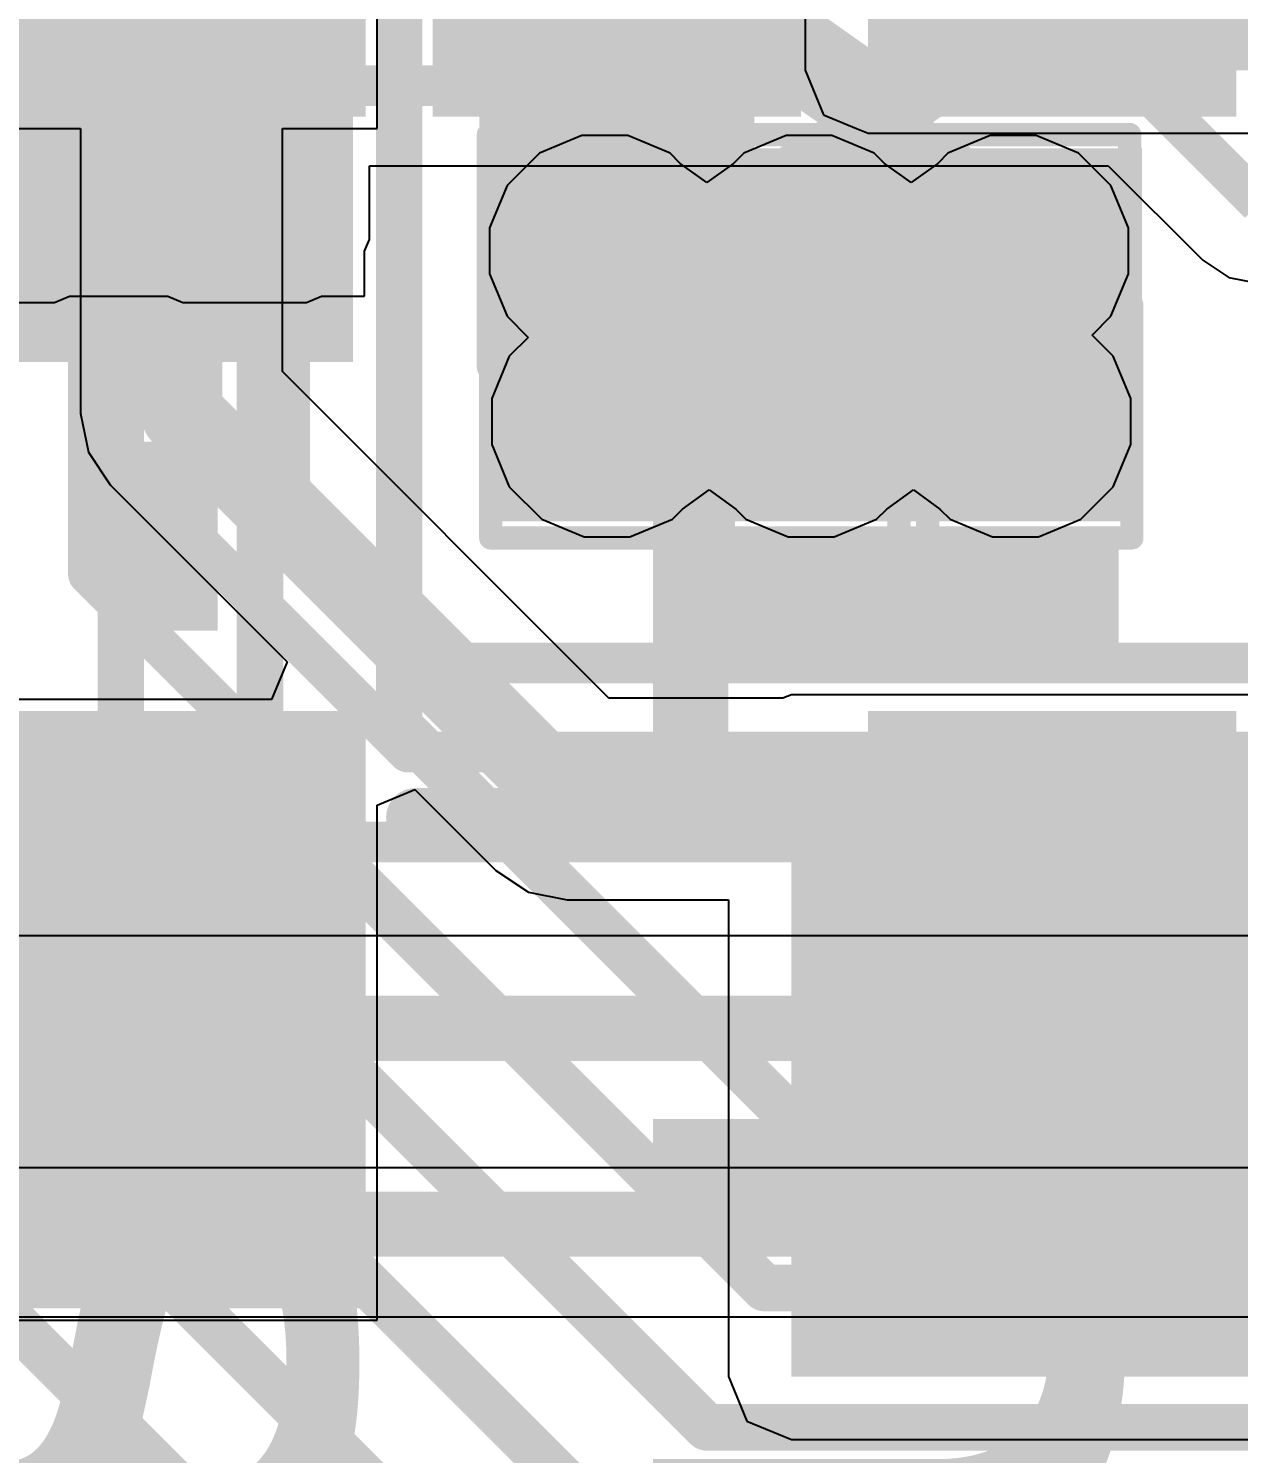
# Model space of a CAD drawing. Header units: inches. Extents: x -6 to 284, y -12 to 154.
# Drawn here: x 29.549 to 32.189, y -9.395 to -6.286 of the extents above; entities that cross this region are included whole.
import ezdxf

# ---------------------------------------------------------------- set-up
doc = ezdxf.new("R2010")
doc.units = ezdxf.units.IN
for name, color, linetype in [('Bottom Layer', 5, 'Continuous'), ('Bottom Overlay', 54, 'Continuous'), ('Bottom Paste', 16, 'Continuous'), ('Bottom Solder', 6, 'Continuous'), ('Drill Drawing', 1, 'Continuous'), ('GND-1', 16, 'Continuous'), ('GND-2', 90, 'Continuous'), ('GND-3', 216, 'Continuous'), ('GND-4', 54, 'Continuous'), ('PWR-1', 156, 'Continuous'), ('PWR-2', 130, 'Continuous'), ('Signal L1', 76, 'Continuous'), ('Signal L2', 6, 'Continuous'), ('Top Layer', 1, 'Continuous'), ('Top Overlay', 2, 'Continuous'), ('Top Paste', 8, 'Continuous'), ('Top Solder', 216, 'Continuous'), ('Via Holes', 16, 'Continuous')]:
    doc.layers.add(name, color=color, linetype=linetype)
doc.styles.add('Arial Black_Bold', font='', dxfattribs={"height": 0.2})
doc.styles.get('Arial Black_Bold').set_extended_font_data('Arial Black', bold=True)

# ---------------------------------------------------------------- blocks, each defined once
blk = doc.blocks.new('R___0201_6')
at = {"layer": 'Top Layer'}
for points in [[(-0.41, 0.185), (-0.14, 0.185), (-0.14, -0.185), (-0.41, -0.185)], [(0.14, 0.185), (0.41, 0.185), (0.41, -0.185), (0.14, -0.185)]]:
    blk.add_hatch(color=1, dxfattribs=at).paths.add_polyline_path(points)
at = {"layer": 'Top Paste'}
for points in [[(-0.41, 0.185), (-0.14, 0.185), (-0.14, -0.185), (-0.41, -0.185)], [(0.14, 0.185), (0.41, 0.185), (0.41, -0.185), (0.14, -0.185)]]:
    blk.add_hatch(color=8, dxfattribs=at).paths.add_polyline_path(points)
at = {"layer": 'Top Solder'}
for points in [[(-0.465, 0.24), (-0.085, 0.24), (-0.085, -0.24), (-0.465, -0.24)], [(0.085, 0.24), (0.465, 0.24), (0.465, -0.24), (0.085, -0.24)]]:
    blk.add_hatch(color=216, dxfattribs=at).paths.add_polyline_path(points)
blk = doc.blocks.new('SOT_23_5_B_126')
at = {"layer": 'Bottom Layer'}
for points in [[(-1.85, 1.25), (-0.75, 1.25), (-0.75, 0.65), (-1.85, 0.65)], [(0.75, 1.25), (1.85, 1.25), (1.85, 0.65), (0.75, 0.65)], [(-1.85, 0.3), (-0.75, 0.3), (-0.75, -0.3), (-1.85, -0.3)], [(-1.85, -0.65), (-0.75, -0.65), (-0.75, -1.25), (-1.85, -1.25)], [(0.75, -0.65), (1.85, -0.65), (1.85, -1.25), (0.75, -1.25)]]:
    blk.add_hatch(color=5, dxfattribs=at).paths.add_polyline_path(points)
at = {"layer": 'Bottom Paste'}
for points in [[(-1.85, 1.25), (-0.75, 1.25), (-0.75, 0.65), (-1.85, 0.65)], [(0.75, 1.25), (1.85, 1.25), (1.85, 0.65), (0.75, 0.65)], [(-1.85, 0.3), (-0.75, 0.3), (-0.75, -0.3), (-1.85, -0.3)], [(-1.85, -0.65), (-0.75, -0.65), (-0.75, -1.25), (-1.85, -1.25)], [(0.75, -0.65), (1.85, -0.65), (1.85, -1.25), (0.75, -1.25)]]:
    blk.add_hatch(color=16, dxfattribs=at).paths.add_polyline_path(points)
at = {"layer": 'Bottom Solder'}
for points in [[(-1.9516, 1.3516), (-0.6484, 1.3516), (-0.6484, 0.5484), (-1.9516, 0.5484)], [(0.6484, 1.3516), (1.9516, 1.3516), (1.9516, 0.5484), (0.6484, 0.5484)], [(-1.9516, 0.4016), (-0.6484, 0.4016), (-0.6484, -0.4016), (-1.9516, -0.4016)], [(-1.9516, -0.5484), (-0.6484, -0.5484), (-0.6484, -1.3516), (-1.9516, -1.3516)], [(0.6484, -0.5484), (1.9516, -0.5484), (1.9516, -1.3516), (0.6484, -1.3516)]]:
    blk.add_hatch(color=6, dxfattribs=at).paths.add_polyline_path(points)
at = {"layer": 'Bottom Overlay'}
for points in [[(-0.879, 1.3986, 0.127, 0.127, 0), (-0.879, 1.4986, 0.127, 0.127, 0)], [(0.8736, 1.3986, 0.127, 0.127, 0), (0.8736, 1.4986, 0.127, 0.127, 0)], [(0.88, -0.44, 0.127, 0.127, 0), (0.88, 0.418, 0.127, 0.127, 0)]]:
    blk.add_lwpolyline(points, format="xyseb", dxfattribs=at)
for points in [[(-0.9108, 1.3986, 0.0635, 0.0635, 1), (-0.8473, 1.3986, 0.0635, 0.0635, 1)], [(0.8418, 1.3986, 0.0635, 0.0635, 1), (0.9053, 1.3986, 0.0635, 0.0635, 1)], [(0.8483, 0.418, 0.0635, 0.0635, 1), (0.9118, 0.418, 0.0635, 0.0635, 1)], [(0.8482, -0.44, 0.0635, 0.0635, 1), (0.9117, -0.44, 0.0635, 0.0635, 1)]]:
    blk.add_lwpolyline(points, format="xyseb", close=True, dxfattribs=at)

msp = doc.modelspace()

# ---------------------------------------------------------------- hatches: boundary and pattern name
at = {"layer": 'Bottom Layer'}
for points in [[(31.3811, -6.377), (32.2501, -6.377), (32.2501, -1.0779), (31.3811, -1.0779)], [(30.5327, -7.127), (31.1327, -7.127), (31.1327, -5.277), (30.5327, -5.277)], [(30.5327, -7.3616), (31.9788, -7.3616), (31.9788, -6.5472), (30.5327, -6.5472)], [(31.2137, -9.2275), (34.8326, -9.2275), (34.8326, -7.877), (31.2137, -7.877)], [(28.623, -8.6972), (30.0031, -8.6972), (30.0031, -8.1659), (28.623, -8.1659)]]:
    msp.add_hatch(color=5, dxfattribs=at).paths.add_polyline_path(points)
h = msp.add_hatch(color=5, dxfattribs=at)
edge = h.paths.add_edge_path()
edge.add_arc((30.8065, -6.7714), 0.15, 0, 360)
h = msp.add_hatch(color=5, dxfattribs=at)
edge = h.paths.add_edge_path()
edge.add_arc((31.2521, -6.7714), 0.15, 0, 360)
h = msp.add_hatch(color=5, dxfattribs=at)
edge = h.paths.add_edge_path()
edge.add_arc((31.6977, -6.7714), 0.15, 0, 360)
h = msp.add_hatch(color=5, dxfattribs=at)
edge = h.paths.add_edge_path()
edge.add_arc((30.8114, -7.1435), 0.15, 0, 360)
h = msp.add_hatch(color=5, dxfattribs=at)
edge = h.paths.add_edge_path()
edge.add_arc((31.257, -7.1435), 0.15, 0, 360)
h = msp.add_hatch(color=5, dxfattribs=at)
edge = h.paths.add_edge_path()
edge.add_arc((31.7026, -7.1435), 0.15, 0, 360)
at = {"layer": 'GND-1'}
h = msp.add_hatch(color=16, dxfattribs=at)
edge = h.paths.add_edge_path()
edge.add_arc((30.8065, -6.7714), 0.15, 0, 360)
h = msp.add_hatch(color=16, dxfattribs=at)
edge = h.paths.add_edge_path()
edge.add_arc((31.2521, -6.7714), 0.15, 0, 360)
h = msp.add_hatch(color=16, dxfattribs=at)
edge = h.paths.add_edge_path()
edge.add_arc((31.6977, -6.7714), 0.15, 0, 360)
h = msp.add_hatch(color=16, dxfattribs=at)
edge = h.paths.add_edge_path()
edge.add_arc((30.8114, -7.1435), 0.15, 0, 360)
h = msp.add_hatch(color=16, dxfattribs=at)
edge = h.paths.add_edge_path()
edge.add_arc((31.257, -7.1435), 0.15, 0, 360)
h = msp.add_hatch(color=16, dxfattribs=at)
edge = h.paths.add_edge_path()
edge.add_arc((31.7026, -7.1435), 0.15, 0, 360)
at = {"layer": 'GND-2'}
h = msp.add_hatch(color=90, dxfattribs=at)
edge = h.paths.add_edge_path()
edge.add_arc((30.8065, -6.7714), 0.15, 0, 360)
h = msp.add_hatch(color=90, dxfattribs=at)
edge = h.paths.add_edge_path()
edge.add_arc((31.2521, -6.7714), 0.15, 0, 360)
h = msp.add_hatch(color=90, dxfattribs=at)
edge = h.paths.add_edge_path()
edge.add_arc((31.6977, -6.7714), 0.15, 0, 360)
h = msp.add_hatch(color=90, dxfattribs=at)
edge = h.paths.add_edge_path()
edge.add_arc((30.8114, -7.1435), 0.15, 0, 360)
h = msp.add_hatch(color=90, dxfattribs=at)
edge = h.paths.add_edge_path()
edge.add_arc((31.257, -7.1435), 0.15, 0, 360)
h = msp.add_hatch(color=90, dxfattribs=at)
edge = h.paths.add_edge_path()
edge.add_arc((31.7026, -7.1435), 0.15, 0, 360)
at = {"layer": 'GND-3'}
h = msp.add_hatch(color=216, dxfattribs=at)
edge = h.paths.add_edge_path()
edge.add_arc((30.8065, -6.7714), 0.15, 0, 360)
h = msp.add_hatch(color=216, dxfattribs=at)
edge = h.paths.add_edge_path()
edge.add_arc((31.2521, -6.7714), 0.15, 0, 360)
h = msp.add_hatch(color=216, dxfattribs=at)
edge = h.paths.add_edge_path()
edge.add_arc((31.6977, -6.7714), 0.15, 0, 360)
h = msp.add_hatch(color=216, dxfattribs=at)
edge = h.paths.add_edge_path()
edge.add_arc((30.8114, -7.1435), 0.15, 0, 360)
h = msp.add_hatch(color=216, dxfattribs=at)
edge = h.paths.add_edge_path()
edge.add_arc((31.257, -7.1435), 0.15, 0, 360)
h = msp.add_hatch(color=216, dxfattribs=at)
edge = h.paths.add_edge_path()
edge.add_arc((31.7026, -7.1435), 0.15, 0, 360)
at = {"layer": 'GND-4'}
h = msp.add_hatch(color=54, dxfattribs=at)
edge = h.paths.add_edge_path()
edge.add_arc((30.8065, -6.7714), 0.15, 0, 360)
h = msp.add_hatch(color=54, dxfattribs=at)
edge = h.paths.add_edge_path()
edge.add_arc((31.2521, -6.7714), 0.15, 0, 360)
h = msp.add_hatch(color=54, dxfattribs=at)
edge = h.paths.add_edge_path()
edge.add_arc((31.6977, -6.7714), 0.15, 0, 360)
h = msp.add_hatch(color=54, dxfattribs=at)
edge = h.paths.add_edge_path()
edge.add_arc((30.8114, -7.1435), 0.15, 0, 360)
h = msp.add_hatch(color=54, dxfattribs=at)
edge = h.paths.add_edge_path()
edge.add_arc((31.257, -7.1435), 0.15, 0, 360)
h = msp.add_hatch(color=54, dxfattribs=at)
edge = h.paths.add_edge_path()
edge.add_arc((31.7026, -7.1435), 0.15, 0, 360)
at = {"layer": 'PWR-1'}
h = msp.add_hatch(color=156, dxfattribs=at)
edge = h.paths.add_edge_path()
edge.add_arc((30.8065, -6.7714), 0.15, 0, 360)
h = msp.add_hatch(color=156, dxfattribs=at)
edge = h.paths.add_edge_path()
edge.add_arc((31.2521, -6.7714), 0.15, 0, 360)
h = msp.add_hatch(color=156, dxfattribs=at)
edge = h.paths.add_edge_path()
edge.add_arc((31.6977, -6.7714), 0.15, 0, 360)
h = msp.add_hatch(color=156, dxfattribs=at)
edge = h.paths.add_edge_path()
edge.add_arc((30.8114, -7.1435), 0.15, 0, 360)
h = msp.add_hatch(color=156, dxfattribs=at)
edge = h.paths.add_edge_path()
edge.add_arc((31.257, -7.1435), 0.15, 0, 360)
h = msp.add_hatch(color=156, dxfattribs=at)
edge = h.paths.add_edge_path()
edge.add_arc((31.7026, -7.1435), 0.15, 0, 360)
at = {"layer": 'PWR-2'}
h = msp.add_hatch(color=130, dxfattribs=at)
edge = h.paths.add_edge_path()
edge.add_arc((30.8065, -6.7714), 0.15, 0, 360)
h = msp.add_hatch(color=130, dxfattribs=at)
edge = h.paths.add_edge_path()
edge.add_arc((31.2521, -6.7714), 0.15, 0, 360)
h = msp.add_hatch(color=130, dxfattribs=at)
edge = h.paths.add_edge_path()
edge.add_arc((31.6977, -6.7714), 0.15, 0, 360)
h = msp.add_hatch(color=130, dxfattribs=at)
edge = h.paths.add_edge_path()
edge.add_arc((30.8114, -7.1435), 0.15, 0, 360)
h = msp.add_hatch(color=130, dxfattribs=at)
edge = h.paths.add_edge_path()
edge.add_arc((31.257, -7.1435), 0.15, 0, 360)
h = msp.add_hatch(color=130, dxfattribs=at)
edge = h.paths.add_edge_path()
edge.add_arc((31.7026, -7.1435), 0.15, 0, 360)
at = {"layer": 'Signal L1'}
h = msp.add_hatch(color=76, dxfattribs=at)
edge = h.paths.add_edge_path()
edge.add_arc((30.8065, -6.7714), 0.15, 0, 360)
h = msp.add_hatch(color=76, dxfattribs=at)
edge = h.paths.add_edge_path()
edge.add_arc((31.2521, -6.7714), 0.15, 0, 360)
h = msp.add_hatch(color=76, dxfattribs=at)
edge = h.paths.add_edge_path()
edge.add_arc((31.6977, -6.7714), 0.15, 0, 360)
h = msp.add_hatch(color=76, dxfattribs=at)
edge = h.paths.add_edge_path()
edge.add_arc((30.8114, -7.1435), 0.15, 0, 360)
h = msp.add_hatch(color=76, dxfattribs=at)
edge = h.paths.add_edge_path()
edge.add_arc((31.257, -7.1435), 0.15, 0, 360)
h = msp.add_hatch(color=76, dxfattribs=at)
edge = h.paths.add_edge_path()
edge.add_arc((31.7026, -7.1435), 0.15, 0, 360)
at = {"layer": 'Signal L2'}
h = msp.add_hatch(color=6, dxfattribs=at)
edge = h.paths.add_edge_path()
edge.add_arc((30.8065, -6.7714), 0.15, 0, 360)
h = msp.add_hatch(color=6, dxfattribs=at)
edge = h.paths.add_edge_path()
edge.add_arc((31.2521, -6.7714), 0.15, 0, 360)
h = msp.add_hatch(color=6, dxfattribs=at)
edge = h.paths.add_edge_path()
edge.add_arc((31.6977, -6.7714), 0.15, 0, 360)
h = msp.add_hatch(color=6, dxfattribs=at)
edge = h.paths.add_edge_path()
edge.add_arc((30.8114, -7.1435), 0.15, 0, 360)
h = msp.add_hatch(color=6, dxfattribs=at)
edge = h.paths.add_edge_path()
edge.add_arc((31.257, -7.1435), 0.15, 0, 360)
h = msp.add_hatch(color=6, dxfattribs=at)
edge = h.paths.add_edge_path()
edge.add_arc((31.7026, -7.1435), 0.15, 0, 360)
at = {"layer": 'Top Layer'}
for points in [[(29.3354, -6.7464), (29.6054, -6.7464), (29.6054, -6.3649), (29.3354, -6.3649)], [(29.8854, -6.7464), (30.1554, -6.7464), (30.1554, -6.3649), (29.8854, -6.3649)]]:
    msp.add_hatch(color=1, dxfattribs=at).paths.add_polyline_path(points)
h = msp.add_hatch(color=1, dxfattribs=at)
edge = h.paths.add_edge_path()
edge.add_arc((30.8065, -6.7714), 0.15, 0, 360)
h = msp.add_hatch(color=1, dxfattribs=at)
edge = h.paths.add_edge_path()
edge.add_arc((31.2521, -6.7714), 0.15, 0, 360)
h = msp.add_hatch(color=1, dxfattribs=at)
edge = h.paths.add_edge_path()
edge.add_arc((31.6977, -6.7714), 0.15, 0, 360)
h = msp.add_hatch(color=1, dxfattribs=at)
edge = h.paths.add_edge_path()
edge.add_arc((30.8114, -7.1435), 0.15, 0, 360)
h = msp.add_hatch(color=1, dxfattribs=at)
edge = h.paths.add_edge_path()
edge.add_arc((31.257, -7.1435), 0.15, 0, 360)
h = msp.add_hatch(color=1, dxfattribs=at)
edge = h.paths.add_edge_path()
edge.add_arc((31.7026, -7.1435), 0.15, 0, 360)
at = {"layer": 'Via Holes'}
h = msp.add_hatch(color=7, dxfattribs=at)
edge = h.paths.add_edge_path()
edge.add_arc((30.8065, -6.7714), 0.075, 0, 360)
h = msp.add_hatch(color=7, dxfattribs=at)
edge = h.paths.add_edge_path()
edge.add_arc((31.2521, -6.7714), 0.075, 0, 360)
h = msp.add_hatch(color=7, dxfattribs=at)
edge = h.paths.add_edge_path()
edge.add_arc((31.6977, -6.7714), 0.075, 0, 360)
h = msp.add_hatch(color=7, dxfattribs=at)
edge = h.paths.add_edge_path()
edge.add_arc((30.8114, -7.1435), 0.075, 0, 360)
h = msp.add_hatch(color=7, dxfattribs=at)
edge = h.paths.add_edge_path()
edge.add_arc((31.257, -7.1435), 0.075, 0, 360)
h = msp.add_hatch(color=7, dxfattribs=at)
edge = h.paths.add_edge_path()
edge.add_arc((31.7026, -7.1435), 0.075, 0, 360)

# ---------------------------------------------------------------- linework, layer by layer
at = {"layer": 'Bottom Layer'}
for p, q in [((31.2437, -4.6231), (31.2437, -6.377)), ((30.3097, -6.504), (30.3097, -5.15)), ((31.2437, -6.377), (31.2839, -6.4742)), ((31.2839, -6.4742), (31.3557, -6.504)), ((29.4557, -6.504), (29.6626, -6.504)), ((29.6626, -6.504), (29.6626, -7.1259)), ((30.1029, -7.0347), (30.1029, -6.504)), ((30.1029, -6.504), (30.3097, -6.504)), ((31.3557, -6.504), (31.3557, -6.504)), ((31.3557, -6.504), (31.3559, -6.504)), ((31.3559, -6.504), (31.3811, -6.5145)), ((31.3811, -6.5145), (32.2501, -6.5145)), ((30.8154, -7.7472), (30.1029, -7.0347)), ((29.6626, -7.1259), (29.6794, -7.2101)), ((29.6794, -7.2101), (29.7271, -7.2815)), ((29.7271, -7.2815), (30.1135, -7.6679)), ((30.1135, -7.6679), (30.0794, -7.75)), ((31.2137, -7.7396), (31.1953, -7.7472)), ((32.3103, -7.7396), (31.2137, -7.7396)), ((30.0794, -7.75), (29.4557, -7.75)), ((31.1953, -7.7472), (30.8154, -7.7472)), ((30.3097, -7.9803), (30.3919, -7.9463)), ((30.3919, -7.9463), (30.5685, -8.123)), ((30.3097, -9.104), (30.3097, -7.9803)), ((30.5685, -8.123), (30.64, -8.1707)), ((30.64, -8.1707), (30.7242, -8.1875)), ((30.7242, -8.1875), (31.0763, -8.1875)), ((31.0763, -8.1875), (31.0763, -9.2275)), ((29.4557, -9.104), (30.3097, -9.104)), ((31.0763, -9.2275), (31.1165, -9.3247)), ((31.1165, -9.3247), (31.2137, -9.365)), ((31.2137, -9.365), (34.8326, -9.365))]:
    msp.add_line(p, q, dxfattribs=at)
for points in [[(29.8827, -7.1259, 0.1778, 0.1778, 0), (29.8827, -5.827, 0.1778, 0.1778, 0)], [(29.8827, -7.1259, 0.1778, 0.1778, 0), (30.7242, -7.9673, 0.1778, 0.1778, 0)], [(30.7242, -7.9673, 0.1778, 0.1778, 0), (31.323, -7.9673, 0.1778, 0.1778, 0)], [(31.323, -7.9673, 0.1778, 0.1778, 0), (31.7827, -8.427, 0.1778, 0.1778, 0)]]:
    msp.add_lwpolyline(points, format="xyseb", dxfattribs=at)
for points in [[(29.8383, -7.1259, 0.0889, 0.0889, 1), (29.9272, -7.1259, 0.0889, 0.0889, 1)], [(29.8383, -7.1259, 0.0889, 0.0889, 1), (29.9272, -7.1259, 0.0889, 0.0889, 1)], [(30.6797, -7.9673, 0.0889, 0.0889, 1), (30.7686, -7.9673, 0.0889, 0.0889, 1)], [(30.6797, -7.9673, 0.0889, 0.0889, 1), (30.7686, -7.9673, 0.0889, 0.0889, 1)], [(31.2786, -7.9673, 0.0889, 0.0889, 1), (31.3675, -7.9673, 0.0889, 0.0889, 1)], [(31.2786, -7.9673, 0.0889, 0.0889, 1), (31.3675, -7.9673, 0.0889, 0.0889, 1)], [(31.7383, -8.427, 0.0889, 0.0889, 1), (31.8272, -8.427, 0.0889, 0.0889, 1)]]:
    msp.add_lwpolyline(points, format="xyseb", close=True, dxfattribs=at)
at = {"layer": 'Drill Drawing'}
for points in [[(30.5525, -6.5174, 0.0508, 0.0508, 0), (31.0605, -6.5174, 0.0508, 0.0508, 0)], [(30.5525, -7.0254, 0.0508, 0.0508, 0), (30.5525, -6.5174, 0.0508, 0.0508, 0)], [(30.9981, -6.5174, 0.0508, 0.0508, 0), (31.5061, -6.5174, 0.0508, 0.0508, 0)], [(30.9981, -7.0254, 0.0508, 0.0508, 0), (30.9981, -6.5174, 0.0508, 0.0508, 0)], [(31.0605, -7.0254, 0.0508, 0.0508, 0), (31.0605, -6.5174, 0.0508, 0.0508, 0)], [(31.4437, -6.5174, 0.0508, 0.0508, 0), (31.9517, -6.5174, 0.0508, 0.0508, 0)], [(31.4437, -7.0254, 0.0508, 0.0508, 0), (31.4437, -6.5174, 0.0508, 0.0508, 0)], [(31.5061, -7.0254, 0.0508, 0.0508, 0), (31.5061, -6.5174, 0.0508, 0.0508, 0)], [(31.9517, -7.0254, 0.0508, 0.0508, 0), (31.9517, -6.5174, 0.0508, 0.0508, 0)], [(30.5574, -6.8895, 0.0508, 0.0508, 0), (31.0654, -6.8895, 0.0508, 0.0508, 0)], [(30.5574, -7.3975, 0.0508, 0.0508, 0), (30.5574, -6.8895, 0.0508, 0.0508, 0)], [(31.003, -6.8895, 0.0508, 0.0508, 0), (31.511, -6.8895, 0.0508, 0.0508, 0)], [(31.003, -7.3975, 0.0508, 0.0508, 0), (31.003, -6.8895, 0.0508, 0.0508, 0)], [(31.0654, -7.3975, 0.0508, 0.0508, 0), (31.0654, -6.8895, 0.0508, 0.0508, 0)], [(31.4486, -6.8895, 0.0508, 0.0508, 0), (31.9566, -6.8895, 0.0508, 0.0508, 0)], [(31.4486, -7.3975, 0.0508, 0.0508, 0), (31.4486, -6.8895, 0.0508, 0.0508, 0)], [(31.511, -7.3975, 0.0508, 0.0508, 0), (31.511, -6.8895, 0.0508, 0.0508, 0)], [(31.9566, -7.3975, 0.0508, 0.0508, 0), (31.9566, -6.8895, 0.0508, 0.0508, 0)], [(30.5525, -7.0254, 0.0508, 0.0508, 0), (31.0605, -7.0254, 0.0508, 0.0508, 0)], [(30.9981, -7.0254, 0.0508, 0.0508, 0), (31.5061, -7.0254, 0.0508, 0.0508, 0)], [(31.4437, -7.0254, 0.0508, 0.0508, 0), (31.9517, -7.0254, 0.0508, 0.0508, 0)], [(30.5574, -7.3975, 0.0508, 0.0508, 0), (31.0654, -7.3975, 0.0508, 0.0508, 0)], [(31.003, -7.3975, 0.0508, 0.0508, 0), (31.511, -7.3975, 0.0508, 0.0508, 0)], [(31.4486, -7.3975, 0.0508, 0.0508, 0), (31.9566, -7.3975, 0.0508, 0.0508, 0)]]:
    msp.add_lwpolyline(points, format="xyseb", dxfattribs=at)
for points in [[(30.5398, -6.5174, 0.0254, 0.0254, 1), (30.5652, -6.5174, 0.0254, 0.0254, 1)], [(30.5398, -6.5174, 0.0254, 0.0254, 1), (30.5652, -6.5174, 0.0254, 0.0254, 1)], [(30.9854, -6.5174, 0.0254, 0.0254, 1), (31.0108, -6.5174, 0.0254, 0.0254, 1)], [(30.9854, -6.5174, 0.0254, 0.0254, 1), (31.0108, -6.5174, 0.0254, 0.0254, 1)], [(31.0478, -6.5174, 0.0254, 0.0254, 1), (31.0732, -6.5174, 0.0254, 0.0254, 1)], [(31.0478, -6.5174, 0.0254, 0.0254, 1), (31.0732, -6.5174, 0.0254, 0.0254, 1)], [(31.431, -6.5174, 0.0254, 0.0254, 1), (31.4564, -6.5174, 0.0254, 0.0254, 1)], [(31.431, -6.5174, 0.0254, 0.0254, 1), (31.4564, -6.5174, 0.0254, 0.0254, 1)], [(31.4934, -6.5174, 0.0254, 0.0254, 1), (31.5188, -6.5174, 0.0254, 0.0254, 1)], [(31.4934, -6.5174, 0.0254, 0.0254, 1), (31.5188, -6.5174, 0.0254, 0.0254, 1)], [(31.939, -6.5174, 0.0254, 0.0254, 1), (31.9644, -6.5174, 0.0254, 0.0254, 1)], [(31.939, -6.5174, 0.0254, 0.0254, 1), (31.9644, -6.5174, 0.0254, 0.0254, 1)], [(30.5447, -6.8895, 0.0254, 0.0254, 1), (30.5701, -6.8895, 0.0254, 0.0254, 1)], [(30.5447, -6.8895, 0.0254, 0.0254, 1), (30.5701, -6.8895, 0.0254, 0.0254, 1)], [(30.9903, -6.8895, 0.0254, 0.0254, 1), (31.0157, -6.8895, 0.0254, 0.0254, 1)], [(30.9903, -6.8895, 0.0254, 0.0254, 1), (31.0157, -6.8895, 0.0254, 0.0254, 1)], [(31.0527, -6.8895, 0.0254, 0.0254, 1), (31.0781, -6.8895, 0.0254, 0.0254, 1)], [(31.0527, -6.8895, 0.0254, 0.0254, 1), (31.0781, -6.8895, 0.0254, 0.0254, 1)], [(31.4359, -6.8895, 0.0254, 0.0254, 1), (31.4613, -6.8895, 0.0254, 0.0254, 1)], [(31.4359, -6.8895, 0.0254, 0.0254, 1), (31.4613, -6.8895, 0.0254, 0.0254, 1)], [(31.4983, -6.8895, 0.0254, 0.0254, 1), (31.5237, -6.8895, 0.0254, 0.0254, 1)], [(31.4983, -6.8895, 0.0254, 0.0254, 1), (31.5237, -6.8895, 0.0254, 0.0254, 1)], [(31.9439, -6.8895, 0.0254, 0.0254, 1), (31.9693, -6.8895, 0.0254, 0.0254, 1)], [(31.9439, -6.8895, 0.0254, 0.0254, 1), (31.9693, -6.8895, 0.0254, 0.0254, 1)], [(30.5398, -7.0254, 0.0254, 0.0254, 1), (30.5652, -7.0254, 0.0254, 0.0254, 1)], [(30.5398, -7.0254, 0.0254, 0.0254, 1), (30.5652, -7.0254, 0.0254, 0.0254, 1)], [(30.9854, -7.0254, 0.0254, 0.0254, 1), (31.0108, -7.0254, 0.0254, 0.0254, 1)], [(30.9854, -7.0254, 0.0254, 0.0254, 1), (31.0108, -7.0254, 0.0254, 0.0254, 1)], [(31.0478, -7.0254, 0.0254, 0.0254, 1), (31.0732, -7.0254, 0.0254, 0.0254, 1)], [(31.0478, -7.0254, 0.0254, 0.0254, 1), (31.0732, -7.0254, 0.0254, 0.0254, 1)], [(31.431, -7.0254, 0.0254, 0.0254, 1), (31.4564, -7.0254, 0.0254, 0.0254, 1)], [(31.431, -7.0254, 0.0254, 0.0254, 1), (31.4564, -7.0254, 0.0254, 0.0254, 1)], [(31.4934, -7.0254, 0.0254, 0.0254, 1), (31.5188, -7.0254, 0.0254, 0.0254, 1)], [(31.4934, -7.0254, 0.0254, 0.0254, 1), (31.5188, -7.0254, 0.0254, 0.0254, 1)], [(31.939, -7.0254, 0.0254, 0.0254, 1), (31.9644, -7.0254, 0.0254, 0.0254, 1)], [(31.939, -7.0254, 0.0254, 0.0254, 1), (31.9644, -7.0254, 0.0254, 0.0254, 1)], [(30.5447, -7.3975, 0.0254, 0.0254, 1), (30.5701, -7.3975, 0.0254, 0.0254, 1)], [(30.5447, -7.3975, 0.0254, 0.0254, 1), (30.5701, -7.3975, 0.0254, 0.0254, 1)], [(30.9903, -7.3975, 0.0254, 0.0254, 1), (31.0157, -7.3975, 0.0254, 0.0254, 1)], [(30.9903, -7.3975, 0.0254, 0.0254, 1), (31.0157, -7.3975, 0.0254, 0.0254, 1)], [(31.0527, -7.3975, 0.0254, 0.0254, 1), (31.0781, -7.3975, 0.0254, 0.0254, 1)], [(31.0527, -7.3975, 0.0254, 0.0254, 1), (31.0781, -7.3975, 0.0254, 0.0254, 1)], [(31.4359, -7.3975, 0.0254, 0.0254, 1), (31.4613, -7.3975, 0.0254, 0.0254, 1)], [(31.4359, -7.3975, 0.0254, 0.0254, 1), (31.4613, -7.3975, 0.0254, 0.0254, 1)], [(31.4983, -7.3975, 0.0254, 0.0254, 1), (31.5237, -7.3975, 0.0254, 0.0254, 1)], [(31.4983, -7.3975, 0.0254, 0.0254, 1), (31.5237, -7.3975, 0.0254, 0.0254, 1)], [(31.9439, -7.3975, 0.0254, 0.0254, 1), (31.9693, -7.3975, 0.0254, 0.0254, 1)], [(31.9439, -7.3975, 0.0254, 0.0254, 1), (31.9693, -7.3975, 0.0254, 0.0254, 1)]]:
    msp.add_lwpolyline(points, format="xyseb", close=True, dxfattribs=at)
at = {"layer": 'PWR-1'}
for p, q in [((30.7565, -6.5198), (30.664, -6.5581)), ((30.8565, -6.5198), (30.7565, -6.5198)), ((30.949, -6.5581), (30.8565, -6.5198)), ((31.2021, -6.5198), (31.1096, -6.5581)), ((31.3022, -6.5198), (31.2021, -6.5198)), ((31.3946, -6.5581), (31.3022, -6.5198)), ((31.6477, -6.5198), (31.5552, -6.5581)), ((31.7478, -6.5198), (31.6477, -6.5198)), ((31.8402, -6.5581), (31.7478, -6.5198)), ((30.664, -6.5581), (30.5932, -6.6289)), ((30.9712, -6.5803), (30.949, -6.5581)), ((31.1096, -6.5581), (31.0874, -6.5803)), ((31.4168, -6.5803), (31.3946, -6.5581)), ((31.5552, -6.5581), (31.533, -6.5803)), ((31.911, -6.6289), (31.8402, -6.5581)), ((31.0293, -6.622), (30.9712, -6.5803)), ((31.0874, -6.5803), (31.0293, -6.622)), ((31.4749, -6.622), (31.4168, -6.5803)), ((31.533, -6.5803), (31.4749, -6.622)), ((30.5932, -6.6289), (30.5549, -6.7213)), ((31.9493, -6.7213), (31.911, -6.6289)), ((30.5549, -6.7213), (30.5549, -6.8214)), ((31.9493, -6.8214), (31.9493, -6.7213)), ((30.5549, -6.8214), (30.5932, -6.9139)), ((31.911, -6.9139), (31.9493, -6.8214)), ((30.5932, -6.9139), (30.6392, -6.9599)), ((31.8699, -6.955), (31.911, -6.9139)), ((30.6392, -6.9599), (30.5981, -7.001)), ((31.9159, -7.001), (31.8699, -6.955)), ((30.5981, -7.001), (30.5598, -7.0935)), ((31.9542, -7.0935), (31.9159, -7.001)), ((30.5598, -7.0935), (30.5598, -7.1936)), ((31.9542, -7.1936), (31.9542, -7.0935)), ((30.5598, -7.1936), (30.5981, -7.286)), ((31.9159, -7.286), (31.9542, -7.1936)), ((30.5981, -7.286), (30.6689, -7.3568)), ((30.9761, -7.3346), (31.0342, -7.2929)), ((31.0342, -7.2929), (31.0923, -7.3346)), ((31.4217, -7.3346), (31.4798, -7.2929)), ((31.4798, -7.2929), (31.5379, -7.3346)), ((31.8451, -7.3568), (31.9159, -7.286)), ((30.9539, -7.3568), (30.9761, -7.3346)), ((31.0923, -7.3346), (31.1145, -7.3568)), ((31.3995, -7.3568), (31.4217, -7.3346)), ((31.5379, -7.3346), (31.5601, -7.3568)), ((30.6689, -7.3568), (30.7613, -7.3951)), ((30.8614, -7.3951), (30.9539, -7.3568)), ((31.1145, -7.3568), (31.2069, -7.3951)), ((31.307, -7.3951), (31.3995, -7.3568)), ((31.5601, -7.3568), (31.6526, -7.3951)), ((31.7526, -7.3951), (31.8451, -7.3568)), ((30.7613, -7.3951), (30.8614, -7.3951)), ((31.2069, -7.3951), (31.307, -7.3951)), ((31.6526, -7.3951), (31.7526, -7.3951))]:
    msp.add_line(p, q, dxfattribs=at)
at = {"layer": 'PWR-2'}
for p, q in [((30.7565, -6.5198), (30.664, -6.5581)), ((30.8565, -6.5198), (30.7565, -6.5198)), ((30.949, -6.5581), (30.8565, -6.5198)), ((31.2021, -6.5198), (31.1096, -6.5581)), ((31.3022, -6.5198), (31.2021, -6.5198)), ((31.3946, -6.5581), (31.3022, -6.5198)), ((31.6477, -6.5198), (31.5552, -6.5581)), ((31.7478, -6.5198), (31.6477, -6.5198)), ((31.8402, -6.5581), (31.7478, -6.5198)), ((30.664, -6.5581), (30.5932, -6.6289)), ((30.9712, -6.5803), (30.949, -6.5581)), ((31.1096, -6.5581), (31.0874, -6.5803)), ((31.4168, -6.5803), (31.3946, -6.5581)), ((31.5552, -6.5581), (31.533, -6.5803)), ((31.911, -6.6289), (31.8402, -6.5581)), ((31.0293, -6.622), (30.9712, -6.5803)), ((31.0874, -6.5803), (31.0293, -6.622)), ((31.4749, -6.622), (31.4168, -6.5803)), ((31.533, -6.5803), (31.4749, -6.622)), ((30.5932, -6.6289), (30.5549, -6.7213)), ((31.9493, -6.7213), (31.911, -6.6289)), ((30.5549, -6.7213), (30.5549, -6.8214)), ((31.9493, -6.8214), (31.9493, -6.7213)), ((30.5549, -6.8214), (30.5932, -6.9139)), ((31.911, -6.9139), (31.9493, -6.8214)), ((30.5932, -6.9139), (30.6392, -6.9599)), ((31.8699, -6.955), (31.911, -6.9139)), ((30.6392, -6.9599), (30.5981, -7.001)), ((31.9159, -7.001), (31.8699, -6.955)), ((30.5981, -7.001), (30.5598, -7.0935)), ((31.9542, -7.0935), (31.9159, -7.001)), ((30.5598, -7.0935), (30.5598, -7.1936)), ((31.9542, -7.1936), (31.9542, -7.0935)), ((30.5598, -7.1936), (30.5981, -7.286)), ((31.9159, -7.286), (31.9542, -7.1936)), ((30.5981, -7.286), (30.6689, -7.3568)), ((30.9761, -7.3346), (31.0342, -7.2929)), ((31.0342, -7.2929), (31.0923, -7.3346)), ((31.4217, -7.3346), (31.4798, -7.2929)), ((31.4798, -7.2929), (31.5379, -7.3346)), ((31.8451, -7.3568), (31.9159, -7.286)), ((30.9539, -7.3568), (30.9761, -7.3346)), ((31.0923, -7.3346), (31.1145, -7.3568)), ((31.3995, -7.3568), (31.4217, -7.3346)), ((31.5379, -7.3346), (31.5601, -7.3568)), ((30.6689, -7.3568), (30.7613, -7.3951)), ((30.8614, -7.3951), (30.9539, -7.3568)), ((31.1145, -7.3568), (31.2069, -7.3951)), ((31.307, -7.3951), (31.3995, -7.3568)), ((31.5601, -7.3568), (31.6526, -7.3951)), ((31.7526, -7.3951), (31.8451, -7.3568)), ((30.7613, -7.3951), (30.8614, -7.3951)), ((31.2069, -7.3951), (31.307, -7.3951)), ((31.6526, -7.3951), (31.7526, -7.3951))]:
    msp.add_line(p, q, dxfattribs=at)
at = {"layer": 'Signal L1'}
msp.add_line((28.7235, -8.7715), (35.6761, -8.7715), dxfattribs=at)
for points in [[(30.1185, -7.2918, 0.0889, 0.0889, 0), (30.1185, -1.5333, 0.0889, 0.0889, 0)], [(29.9015, -7.3893, 0.0889, 0.0889, 0), (29.9015, -1.9235, 0.0889, 0.0889, 0)], [(29.6796, -7.4768, 0.0889, 0.0889, 0), (29.6796, -2.3088, 0.0889, 0.0889, 0)], [(30.1185, -7.2918, 0.0889, 0.0889, 0), (30.4974, -7.6707, 0.0889, 0.0889, 0)], [(29.9015, -7.3893, 0.0889, 0.0889, 0), (30.377, -7.8648, 0.0889, 0.0889, 0)], [(29.6796, -7.4768, 0.0889, 0.0889, 0), (30.2636, -8.0609, 0.0889, 0.0889, 0)], [(30.4974, -7.6707, 0.0889, 0.0889, 0), (32.5791, -7.6707, 0.0889, 0.0889, 0)], [(30.377, -7.8648, 0.0889, 0.0889, 0), (32.6803, -7.8648, 0.0889, 0.0889, 0)], [(30.2636, -8.0609, 0.0889, 0.0889, 0), (32.7952, -8.0609, 0.0889, 0.0889, 0)]]:
    msp.add_lwpolyline(points, format="xyseb", dxfattribs=at)
for points in [[(30.0962, -7.2918, 0.0445, 0.0445, 1), (30.1407, -7.2918, 0.0445, 0.0445, 1)], [(30.0962, -7.2918, 0.0445, 0.0445, 1), (30.1407, -7.2918, 0.0445, 0.0445, 1)], [(29.8793, -7.3893, 0.0445, 0.0445, 1), (29.9237, -7.3893, 0.0445, 0.0445, 1)], [(29.8793, -7.3893, 0.0445, 0.0445, 1), (29.9237, -7.3893, 0.0445, 0.0445, 1)], [(29.6574, -7.4768, 0.0445, 0.0445, 1), (29.7018, -7.4768, 0.0445, 0.0445, 1)], [(29.6574, -7.4768, 0.0445, 0.0445, 1), (29.7018, -7.4768, 0.0445, 0.0445, 1)], [(30.4752, -7.6707, 0.0445, 0.0445, 1), (30.5196, -7.6707, 0.0445, 0.0445, 1)], [(30.4752, -7.6707, 0.0445, 0.0445, 1), (30.5196, -7.6707, 0.0445, 0.0445, 1)], [(30.3548, -7.8648, 0.0445, 0.0445, 1), (30.3993, -7.8648, 0.0445, 0.0445, 1)], [(30.3548, -7.8648, 0.0445, 0.0445, 1), (30.3993, -7.8648, 0.0445, 0.0445, 1)], [(30.2414, -8.0609, 0.0445, 0.0445, 1), (30.2859, -8.0609, 0.0445, 0.0445, 1)], [(30.2414, -8.0609, 0.0445, 0.0445, 1), (30.2859, -8.0609, 0.0445, 0.0445, 1)]]:
    msp.add_lwpolyline(points, format="xyseb", close=True, dxfattribs=at)
at = {"layer": 'Signal L2'}
for points in [[(29.7502, -8.059, 0.1016, 0.1016, 0), (29.7502, 2.2032, 0.1016, 0.1016, 0)], [(30.0541, -7.9331, 0.1016, 0.1016, 0), (30.0541, -1.4986, 0.1016, 0.1016, 0)], [(30.3577, -7.8074, 0.1016, 0.1016, 0), (30.3577, -1.6395, 0.1016, 0.1016, 0)], [(30.3577, -7.8074, 0.1016, 0.1016, 0), (31.2811, -8.7307, 0.1016, 0.1016, 0)], [(30.0541, -7.9331, 0.1016, 0.1016, 0), (31.1553, -9.0343, 0.1016, 0.1016, 0)], [(29.7502, -8.059, 0.1016, 0.1016, 0), (31.0294, -9.3383, 0.1016, 0.1016, 0)], [(29.4478, -8.1843, 0.1016, 0.1016, 0), (30.9042, -9.6407, 0.1016, 0.1016, 0)], [(29.1454, -8.3095, 0.1016, 0.1016, 0), (30.7789, -9.9431, 0.1016, 0.1016, 0)], [(28.843, -8.4348, 0.1016, 0.1016, 0), (30.6536, -10.2455, 0.1016, 0.1016, 0)], [(31.2811, -8.7307, 0.1016, 0.1016, 0), (36.2452, -8.7307, 0.1016, 0.1016, 0)], [(31.1553, -9.0343, 0.1016, 0.1016, 0), (35.8948, -9.0343, 0.1016, 0.1016, 0)], [(31.0294, -9.3383, 0.1016, 0.1016, 0), (36.2449, -9.3383, 0.1016, 0.1016, 0)]]:
    msp.add_lwpolyline(points, format="xyseb", dxfattribs=at)
for points in [[(30.3323, -7.8074, 0.0508, 0.0508, 1), (30.3831, -7.8074, 0.0508, 0.0508, 1)], [(30.3323, -7.8074, 0.0508, 0.0508, 1), (30.3831, -7.8074, 0.0508, 0.0508, 1)], [(30.0287, -7.9331, 0.0508, 0.0508, 1), (30.0795, -7.9331, 0.0508, 0.0508, 1)], [(30.0287, -7.9331, 0.0508, 0.0508, 1), (30.0795, -7.9331, 0.0508, 0.0508, 1)], [(29.7248, -8.059, 0.0508, 0.0508, 1), (29.7756, -8.059, 0.0508, 0.0508, 1)], [(29.7248, -8.059, 0.0508, 0.0508, 1), (29.7756, -8.059, 0.0508, 0.0508, 1)], [(31.2557, -8.7307, 0.0508, 0.0508, 1), (31.3065, -8.7307, 0.0508, 0.0508, 1)], [(31.2557, -8.7307, 0.0508, 0.0508, 1), (31.3065, -8.7307, 0.0508, 0.0508, 1)], [(31.1299, -9.0343, 0.0508, 0.0508, 1), (31.1807, -9.0343, 0.0508, 0.0508, 1)], [(31.1299, -9.0343, 0.0508, 0.0508, 1), (31.1807, -9.0343, 0.0508, 0.0508, 1)], [(31.004, -9.3383, 0.0508, 0.0508, 1), (31.0548, -9.3383, 0.0508, 0.0508, 1)], [(31.004, -9.3383, 0.0508, 0.0508, 1), (31.0548, -9.3383, 0.0508, 0.0508, 1)]]:
    msp.add_lwpolyline(points, format="xyseb", close=True, dxfattribs=at)
at = {"layer": 'Top Layer'}
for p, q in [((30.2928, -6.7464), (30.2928, -6.5855)), ((30.2928, -6.5855), (31.9052, -6.5855)), ((31.9052, -6.5855), (32.1112, -6.7915)), ((30.2823, -6.7717), (30.2928, -6.7464)), ((30.2823, -6.8702), (30.2823, -6.7717)), ((32.1112, -6.7915), (32.1112, -6.7915)), ((32.1112, -6.7915), (32.168, -6.8294)), ((32.168, -6.8294), (32.2349, -6.8427)), ((29.6054, -6.8838), (29.6382, -6.8702)), ((29.6382, -6.8702), (29.7323, -6.8702)), ((29.7323, -6.8702), (29.8525, -6.8702)), ((29.8525, -6.8702), (29.8854, -6.8838)), ((30.1554, -6.8838), (30.1882, -6.8702)), ((30.1882, -6.8702), (30.2823, -6.8702)), ((29.3354, -6.8838), (29.6054, -6.8838)), ((29.8854, -6.8838), (30.1554, -6.8838)), ((32.855, -8.2657), (29.1955, -8.2657)), ((28.1995, -9.0967), (32.6053, -9.0967))]:
    msp.add_line(p, q, dxfattribs=at)
for points in [[(32.0986, -6.1186, 0.0889, 0.0889, 0), (32.3558, -6.3758, 0.0889, 0.0889, 0)], [(30.0203, -6.5082, 0.0889, 0.0889, 0), (30.1109, -6.4177, 0.0889, 0.0889, 0)], [(30.1109, -6.4177, 0.0889, 0.0889, 0), (30.156, -6.4177, 0.0889, 0.0889, 0)], [(30.156, -6.4177, 0.0889, 0.0889, 0), (30.163, -6.4107, 0.0889, 0.0889, 0)], [(30.163, -6.4107, 0.0889, 0.0889, 0), (31.9776, -6.4107, 0.0889, 0.0889, 0)], [(31.9776, -6.4107, 0.0889, 0.0889, 0), (32.2349, -6.6679, 0.0889, 0.0889, 0)], [(30.0203, -6.5582, 0.0889, 0.0889, 0), (30.0203, -6.5082, 0.0889, 0.0889, 0)], [(27.3819, -8.4677, 0.1422, 0.1422, 0), (32.855, -8.4677, 0.1422, 0.1422, 0)], [(27.3819, -8.8947, 0.1422, 0.1422, 0), (32.689, -8.8947, 0.1422, 0.1422, 0)]]:
    msp.add_lwpolyline(points, format="xyseb", dxfattribs=at)
for points in [[(30.0887, -6.4177, 0.0445, 0.0445, 1), (30.1331, -6.4177, 0.0445, 0.0445, 1)], [(30.0887, -6.4177, 0.0445, 0.0445, 1), (30.1331, -6.4177, 0.0445, 0.0445, 1)], [(30.1338, -6.4177, 0.0445, 0.0445, 1), (30.1782, -6.4177, 0.0445, 0.0445, 1)], [(30.1338, -6.4177, 0.0445, 0.0445, 1), (30.1782, -6.4177, 0.0445, 0.0445, 1)], [(30.1408, -6.4107, 0.0445, 0.0445, 1), (30.1852, -6.4107, 0.0445, 0.0445, 1)], [(30.1408, -6.4107, 0.0445, 0.0445, 1), (30.1852, -6.4107, 0.0445, 0.0445, 1)], [(31.9554, -6.4107, 0.0445, 0.0445, 1), (31.9999, -6.4107, 0.0445, 0.0445, 1)], [(31.9554, -6.4107, 0.0445, 0.0445, 1), (31.9999, -6.4107, 0.0445, 0.0445, 1)], [(29.9981, -6.5082, 0.0445, 0.0445, 1), (30.0426, -6.5082, 0.0445, 0.0445, 1)], [(29.9981, -6.5082, 0.0445, 0.0445, 1), (30.0426, -6.5082, 0.0445, 0.0445, 1)], [(29.9981, -6.5582, 0.0445, 0.0445, 1), (30.0426, -6.5582, 0.0445, 0.0445, 1)]]:
    msp.add_lwpolyline(points, format="xyseb", close=True, dxfattribs=at)

# ---------------------------------------------------------------- block references
at = {"rotation": 270}
msp.add_blockref('SOT_23_5_B_126', (30.8327, -7.127), dxfattribs=at)
msp.add_blockref('R___0201_6', (29.7453, -6.5582))

# ---------------------------------------------------------------- texts
at = {"layer": 'Top Overlay', "style": 'Arial Black_Bold'}
for s, p in [('U-TX', (31.9277, -9.7391)), ('ST-B', (30.2566, -9.7391))]:
    msp.add_text(s, height=1.016, rotation=90, dxfattribs=at).set_placement(p)

doc.saveas('drawing.dxf')
